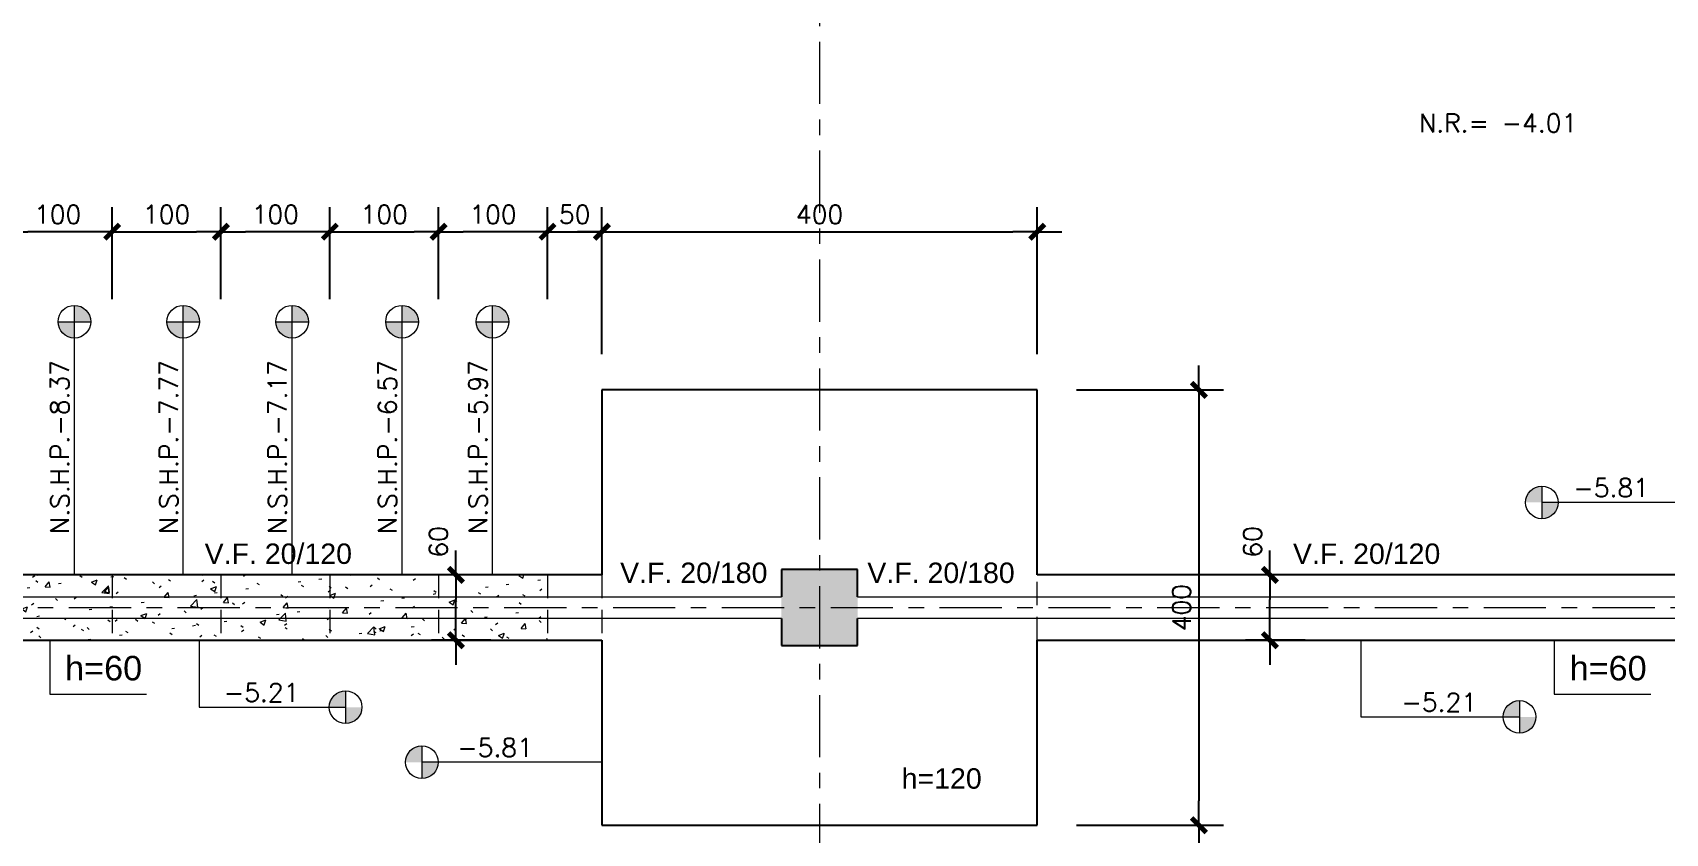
# Model space of a CAD drawing. Extents: x -4 to 6083, y -4 to 8618.
# Drawn here: x 2079 to 3579, y 5313 to 6048 of the extents above; entities that cross this region are included whole.
import ezdxf

# ---------------------------------------------------------------- set-up
doc = ezdxf.new("R2010")
doc.units = 0
doc.header["$LTSCALE"] = 45
doc.header["$MEASUREMENT"] = 0
doc.linetypes.add('Grid Line', pattern=[2.2225, 1.27, -0.3175, 0.3175, -0.3175])
doc.linetypes.add('RLE-PROYECCION', pattern=[0.71438, 0.47625, -0.23813])
doc.layers.get('0').update_dxf_attribs({"linetype": 'CONTINUOUS'})
for name, color, linetype, lineweight in [('A-GENM', 6, 'CONTINUOUS', 15), ('RLE-EJES', 1, 'Grid Line', 9), ('RLE-FUNDACION', 6, 'CONTINUOUS', 25), ('RLE-MURO', 5, 'CONTINUOUS', 25), ('RLE-NIVELES', 3, 'CONTINUOUS', 9), ('RLE-PROYECCION', 2, 'RLE-PROYECCION', 15), ('RLE-SOLID', 252, 'CONTINUOUS', 15), ('RLE-TEXTO-1', 9, 'CONTINUOUS', 9), ('RLE-VIGA', 3, 'CONTINUOUS', 15)]:
    doc.layers.add(name, color=color, linetype=linetype, lineweight=lineweight)
doc.layers.add('RLA-COTAS1', color=2, linetype='CONTINUOUS')
doc.styles.add('Arial_2', font='arial.ttf', dxfattribs={"height": 18.75})
doc.styles.add('Arial_3', font='arial.ttf', dxfattribs={"height": 16.875})
doc.styles.add('ROMANS', font='ROMANS.shx', dxfattribs={"height": 16.875})
doc.dimstyles.new('ING-75', dxfattribs={"dimscale": 75, "dimtxt": 0.27, "dimasz": 0.3, "dimexe": 0, "dimexo": 0, "dimgap": 0.1, "dimtad": 1, "dimdec": 1, "dimzin": 12, "dimdsep": 46, "dimtxsty": 'ROMANS', "dimblk": 'TICK1', "dimblk1": 'TICK1', "dimblk2": 'TICK1', "dimcen": 0.09, "dimclrd": 2, "dimclre": 1, "dimclrt": 3, "dimadec": 0, "dimazin": 0, "dimtfac": 1, "dimtdec": 0, "dimtix": 1, "dimtmove": 2, "dimatfit": 3, "dimldrblk": 'TICK1', "dimfxl": 0, "dimfxlon": 1, "dimtolj": 1, "dimtzin": 0, "dimarcsym": 0})

# ---------------------------------------------------------------- blocks, each defined once
blk = doc.blocks.new('TICK1')
at = {"color": 2}
for points in [[(0, 0), (-1, 0)], [(0, 0), (1, 0)]]:
    blk.add_lwpolyline(points, dxfattribs=at)
at = {"color": 2, "const_width": 0.2}
blk.add_lwpolyline([(-0.3, -0.3), (0.3, 0.3)], dxfattribs=at)
blk = doc.blocks.new('*D76')
at = {"layer": 'RLA-COTAS1', "color": 1, "lineweight": -2, "transparency": 16777216}
for p, q in [((2602.1, 5752.9), (2602.1, 5887.9)), ((3002.1, 5752.9), (3002.1, 5887.9))]:
    blk.add_line(p, q, dxfattribs=at)
at = {"layer": 'RLA-COTAS1', "color": 2, "lineweight": -2, "transparency": 16777216}
blk.add_line((2624.6, 5865.4), (2979.6, 5865.4), dxfattribs=at)
at = {"layer": 'RLA-COTAS1', "color": 2, "lineweight": -2, "transparency": 16777216, "xscale": 22.5, "yscale": 22.5, "zscale": 22.5, "rotation": 180}
blk.add_blockref('TICK1', (2602.1, 5865.4), dxfattribs=at)
at = {"layer": 'RLA-COTAS1', "color": 2, "lineweight": -2, "transparency": 16777216, "xscale": 22.5, "yscale": 22.5, "zscale": 22.5}
blk.add_blockref('TICK1', (3002.1, 5865.4), dxfattribs=at)
at = {"layer": 'RLA-COTAS1', "color": 3, "transparency": 16777216, "insert": (2802.1, 5881.3), "char_height": 16.88, "attachment_point": 5, "style": 'ROMANS'}
blk.add_mtext('\\A1;400', dxfattribs=at)
blk = doc.blocks.new('*D77')
at = {"layer": 'RLA-COTAS1', "color": 1, "lineweight": -2, "transparency": 16777216}
for p, q in [((3038.2, 5720.1), (3173.2, 5720.1)), ((3038.2, 5320.1), (3173.2, 5320.1))]:
    blk.add_line(p, q, dxfattribs=at)
at = {"layer": 'RLA-COTAS1', "color": 2, "lineweight": -2, "transparency": 16777216}
blk.add_line((3150.7, 5697.6), (3150.7, 5342.6), dxfattribs=at)
at = {"layer": 'RLA-COTAS1', "color": 2, "lineweight": -2, "transparency": 16777216, "xscale": 22.5, "yscale": 22.5, "zscale": 22.5}
for p, rotation in [((3150.7, 5720.1), 90), ((3150.7, 5320.1), 270)]:
    blk.add_blockref('TICK1', p, dxfattribs=dict(at, rotation=rotation))
at = {"layer": 'RLA-COTAS1', "color": 3, "transparency": 16777216, "insert": (3134.8, 5520.1), "char_height": 16.88, "attachment_point": 5, "rotation": 90, "style": 'ROMANS'}
blk.add_mtext('\\A1;400', dxfattribs=at)
blk = doc.blocks.new('*D158')
at = {"layer": 'RLA-COTAS1', "color": 1, "lineweight": -2, "transparency": 16777216}
for p, q in [((2500.1, 5550.1), (2445.4, 5550.1)), ((2500.1, 5490.1), (2445.4, 5490.1))]:
    blk.add_line(p, q, dxfattribs=at)
at = {"layer": 'RLA-COTAS1', "color": 2, "lineweight": -2, "transparency": 16777216}
blk.add_line((2467.9, 5512.6), (2467.9, 5527.6), dxfattribs=at)
at = {"layer": 'RLA-COTAS1', "color": 2, "lineweight": -2, "transparency": 16777216, "xscale": 22.5, "yscale": 22.5, "zscale": 22.5}
for p, rotation in [((2467.9, 5550.1), 90), ((2467.9, 5490.1), 270)]:
    blk.add_blockref('TICK1', p, dxfattribs=dict(at, rotation=rotation))
at = {"layer": 'RLA-COTAS1', "color": 3, "transparency": 16777216, "insert": (2451.9, 5580.5), "char_height": 16.88, "attachment_point": 5, "rotation": 90, "style": 'ROMANS'}
blk.add_mtext('\\A1;60', dxfattribs=at)
blk = doc.blocks.new('*D160')
at = {"layer": 'RLA-COTAS1', "color": 1, "lineweight": -2, "transparency": 16777216}
for p, q in [((3248.2, 5550.1), (3193.5, 5550.1)), ((3248.2, 5490.1), (3193.5, 5490.1))]:
    blk.add_line(p, q, dxfattribs=at)
at = {"layer": 'RLA-COTAS1', "color": 2, "lineweight": -2, "transparency": 16777216}
blk.add_line((3216, 5512.6), (3216, 5527.6), dxfattribs=at)
at = {"layer": 'RLA-COTAS1', "color": 2, "lineweight": -2, "transparency": 16777216, "xscale": 22.5, "yscale": 22.5, "zscale": 22.5}
for p, rotation in [((3216, 5550.1), 90), ((3216, 5490.1), 270)]:
    blk.add_blockref('TICK1', p, dxfattribs=dict(at, rotation=rotation))
at = {"layer": 'RLA-COTAS1', "color": 3, "transparency": 16777216, "insert": (3200, 5580.5), "char_height": 16.88, "attachment_point": 5, "rotation": 90, "style": 'ROMANS'}
blk.add_mtext('\\A1;60', dxfattribs=at)
blk = doc.blocks.new('*D172')
at = {"layer": 'RLA-COTAS1', "color": 1, "lineweight": -2, "transparency": 16777216}
for p, q in [((2052.1, 5803.3), (2052.1, 5887.9)), ((2152.1, 5803.3), (2152.1, 5887.9))]:
    blk.add_line(p, q, dxfattribs=at)
at = {"layer": 'RLA-COTAS1', "color": 2, "lineweight": -2, "transparency": 16777216}
blk.add_line((2129.6, 5865.4), (2074.6, 5865.4), dxfattribs=at)
at = {"layer": 'RLA-COTAS1', "color": 2, "lineweight": -2, "transparency": 16777216, "xscale": 22.5, "yscale": 22.5, "zscale": 22.5, "rotation": 180}
blk.add_blockref('TICK1', (2052.1, 5865.4), dxfattribs=at)
at = {"layer": 'RLA-COTAS1', "color": 2, "lineweight": -2, "transparency": 16777216, "xscale": 22.5, "yscale": 22.5, "zscale": 22.5}
blk.add_blockref('TICK1', (2152.1, 5865.4), dxfattribs=at)
at = {"layer": 'RLA-COTAS1', "color": 3, "transparency": 16777216, "insert": (2102.1, 5881.3), "char_height": 16.88, "attachment_point": 5, "style": 'ROMANS'}
blk.add_mtext('\\A1;100', dxfattribs=at)
blk = doc.blocks.new('*D173')
at = {"layer": 'RLA-COTAS1', "color": 1, "lineweight": -2, "transparency": 16777216}
for p, q in [((2152.1, 5803.3), (2152.1, 5887.9)), ((2252.1, 5803.3), (2252.1, 5887.9))]:
    blk.add_line(p, q, dxfattribs=at)
at = {"layer": 'RLA-COTAS1', "color": 2, "lineweight": -2, "transparency": 16777216}
blk.add_line((2174.6, 5865.4), (2229.6, 5865.4), dxfattribs=at)
at = {"layer": 'RLA-COTAS1', "color": 2, "lineweight": -2, "transparency": 16777216, "xscale": 22.5, "yscale": 22.5, "zscale": 22.5, "rotation": 180}
blk.add_blockref('TICK1', (2152.1, 5865.4), dxfattribs=at)
at = {"layer": 'RLA-COTAS1', "color": 2, "lineweight": -2, "transparency": 16777216, "xscale": 22.5, "yscale": 22.5, "zscale": 22.5}
blk.add_blockref('TICK1', (2252.1, 5865.4), dxfattribs=at)
at = {"layer": 'RLA-COTAS1', "color": 3, "transparency": 16777216, "insert": (2202.1, 5881.3), "char_height": 16.88, "attachment_point": 5, "style": 'ROMANS'}
blk.add_mtext('\\A1;100', dxfattribs=at)
blk = doc.blocks.new('*D174')
at = {"layer": 'RLA-COTAS1', "color": 1, "lineweight": -2, "transparency": 16777216}
for p, q in [((2252.1, 5803.3), (2252.1, 5887.9)), ((2352.1, 5803.3), (2352.1, 5887.9))]:
    blk.add_line(p, q, dxfattribs=at)
at = {"layer": 'RLA-COTAS1', "color": 2, "lineweight": -2, "transparency": 16777216}
blk.add_line((2329.6, 5865.4), (2274.6, 5865.4), dxfattribs=at)
at = {"layer": 'RLA-COTAS1', "color": 2, "lineweight": -2, "transparency": 16777216, "xscale": 22.5, "yscale": 22.5, "zscale": 22.5, "rotation": 180}
blk.add_blockref('TICK1', (2252.1, 5865.4), dxfattribs=at)
at = {"layer": 'RLA-COTAS1', "color": 2, "lineweight": -2, "transparency": 16777216, "xscale": 22.5, "yscale": 22.5, "zscale": 22.5}
blk.add_blockref('TICK1', (2352.1, 5865.4), dxfattribs=at)
at = {"layer": 'RLA-COTAS1', "color": 3, "transparency": 16777216, "insert": (2302.1, 5881.3), "char_height": 16.88, "attachment_point": 5, "style": 'ROMANS'}
blk.add_mtext('\\A1;100', dxfattribs=at)
blk = doc.blocks.new('*D175')
at = {"layer": 'RLA-COTAS1', "color": 1, "lineweight": -2, "transparency": 16777216}
for p, q in [((2352.1, 5803.3), (2352.1, 5887.9)), ((2452.1, 5803.3), (2452.1, 5887.9))]:
    blk.add_line(p, q, dxfattribs=at)
at = {"layer": 'RLA-COTAS1', "color": 2, "lineweight": -2, "transparency": 16777216}
blk.add_line((2374.6, 5865.4), (2429.6, 5865.4), dxfattribs=at)
at = {"layer": 'RLA-COTAS1', "color": 2, "lineweight": -2, "transparency": 16777216, "xscale": 22.5, "yscale": 22.5, "zscale": 22.5, "rotation": 180}
blk.add_blockref('TICK1', (2352.1, 5865.4), dxfattribs=at)
at = {"layer": 'RLA-COTAS1', "color": 2, "lineweight": -2, "transparency": 16777216, "xscale": 22.5, "yscale": 22.5, "zscale": 22.5}
blk.add_blockref('TICK1', (2452.1, 5865.4), dxfattribs=at)
at = {"layer": 'RLA-COTAS1', "color": 3, "transparency": 16777216, "insert": (2402.1, 5881.3), "char_height": 16.88, "attachment_point": 5, "style": 'ROMANS'}
blk.add_mtext('\\A1;100', dxfattribs=at)
blk = doc.blocks.new('*D176')
at = {"layer": 'RLA-COTAS1', "color": 1, "lineweight": -2, "transparency": 16777216}
for p, q in [((2452.1, 5803.3), (2452.1, 5887.9)), ((2552.1, 5803.3), (2552.1, 5887.9))]:
    blk.add_line(p, q, dxfattribs=at)
at = {"layer": 'RLA-COTAS1', "color": 2, "lineweight": -2, "transparency": 16777216}
blk.add_line((2529.6, 5865.4), (2474.6, 5865.4), dxfattribs=at)
at = {"layer": 'RLA-COTAS1', "color": 2, "lineweight": -2, "transparency": 16777216, "xscale": 22.5, "yscale": 22.5, "zscale": 22.5, "rotation": 180}
blk.add_blockref('TICK1', (2452.1, 5865.4), dxfattribs=at)
at = {"layer": 'RLA-COTAS1', "color": 2, "lineweight": -2, "transparency": 16777216, "xscale": 22.5, "yscale": 22.5, "zscale": 22.5}
blk.add_blockref('TICK1', (2552.1, 5865.4), dxfattribs=at)
at = {"layer": 'RLA-COTAS1', "color": 3, "transparency": 16777216, "insert": (2502.1, 5881.3), "char_height": 16.88, "attachment_point": 5, "style": 'ROMANS'}
blk.add_mtext('\\A1;100', dxfattribs=at)
blk = doc.blocks.new('*D177')
at = {"layer": 'RLA-COTAS1', "color": 1, "lineweight": -2, "transparency": 16777216}
for p, q in [((2552.1, 5803.3), (2552.1, 5887.9)), ((2602.1, 5752.9), (2602.1, 5887.9))]:
    blk.add_line(p, q, dxfattribs=at)
at = {"layer": 'RLA-COTAS1', "color": 2, "lineweight": -2, "transparency": 16777216}
for p, q in [((2529.6, 5865.4), (2507.1, 5865.4)), ((2552.1, 5865.4), (2602.1, 5865.4)), ((2624.6, 5865.4), (2647.1, 5865.4))]:
    blk.add_line(p, q, dxfattribs=at)
at = {"layer": 'RLA-COTAS1', "color": 2, "lineweight": -2, "transparency": 16777216, "xscale": 22.5, "yscale": 22.5, "zscale": 22.5}
blk.add_blockref('TICK1', (2552.1, 5865.4), dxfattribs=at)
at = {"layer": 'RLA-COTAS1', "color": 2, "lineweight": -2, "transparency": 16777216, "xscale": 22.5, "yscale": 22.5, "zscale": 22.5, "rotation": 180}
blk.add_blockref('TICK1', (2602.1, 5865.4), dxfattribs=at)
at = {"layer": 'RLA-COTAS1', "color": 3, "transparency": 16777216, "insert": (2577.1, 5881.3), "char_height": 16.88, "attachment_point": 5, "style": 'ROMANS'}
blk.add_mtext('\\A1;50', dxfattribs=at)

msp = doc.modelspace()

# ---------------------------------------------------------------- hatches: boundary and pattern name
at = {"layer": 'A-GENM'}
h = msp.add_hatch(dxfattribs=at)
h.set_pattern_fill('FP_1', color=1, style=0, pattern_type=2)
h.set_pattern_definition([(50, (2192.69, 4402.455), (54.6555, -4.7815), [5.715, -62.865]), (355, (2192.69, 4402.455), (-10.5728, 57.3166), [4.572, -50.292]), (100.451, (2197.245, 4402.06), (44.0828, 52.535), [4.857, -53.427]), (46.184, (2192.69, 4417.695), (81.3237, -12.613), [8.572, -94.297]), (96.636, (2199.47, 4416.644), (71.221, 74.2287), [7.286, -80.141]), (351.184, (2192.69, 4417.695), (71.2217, 74.2274), [6.858, -75.438]), (21, (2200.31, 4413.885), (45.4846, -30.6795), [5.715, -62.865]), (326, (2200.31, 4413.885), (18.5405, 55.256), [4.572, -50.292]), (71.451, (2204.1, 4411.33), (64.025, 24.5763), [4.857, -53.427]), (37.5, (2192.69, 4402.455), (0.9261, 25.36672), [2.515, -47.168, 2.515, -48.539, -50.483]), (37.5, (2192.69, 4402.455), (0.9261, 25.36672), [-100.736, 2.515, -47.968]), (7.5, (2192.69, 4402.455), (20.0456, 30.0546), [2.515, -26.594, 2.515, -46.025, -19.241]), (7.5, (2192.69, 4402.455), (20.0456, 30.0546), [-77.648, 2.515, -16.726]), (327.5, (2175.697, 4402.455), (40.6768, -1.71882), [2.515, -16.535, 2.515, -56.921, -78.867]), (327.5, (2175.697, 4402.455), (40.6768, -1.71882), [-78.486, 2.515, -76.352]), (317.5, (2168.077, 4402.455), (44.4383, 7.6279), [2.515, -22.25, 2.515, -36.957, -56.007]), (317.5, (2168.077, 4402.455), (44.4383, 7.6279), [-64.237, 2.515, -53.492])])
h.paths.add_polyline_path([(2552.065, 5490.14), (2552.065, 5550.144), (1977.448, 5550.144), (1977.448, 5490.14), (2008.178, 5490.14)])
h.paths.add_polyline_path([(1952.065, 5490.14), (1972.065, 5490.14), (1972.065, 5550.144), (1952.065, 5550.144)])
at = {"layer": 'RLE-NIVELES', "linetype": 'Continuous'}
h = msp.add_hatch(color=1, dxfattribs=at)
h.paths.add_polyline_path([(2117.419, 5782.752), (2102.419, 5782.752, 0.41421356), (2117.419, 5767.752)])
h.paths.add_polyline_path([(2132.419, 5782.752, 0.41421356), (2117.419, 5797.752), (2117.419, 5782.752)])
h = msp.add_hatch(color=1, dxfattribs=at)
h.paths.add_polyline_path([(2217.419, 5782.752), (2202.419, 5782.752, 0.41421356), (2217.419, 5767.752)])
h.paths.add_polyline_path([(2232.419, 5782.752, 0.41421356), (2217.419, 5797.752), (2217.419, 5782.752)])
h = msp.add_hatch(color=1, dxfattribs=at)
h.paths.add_polyline_path([(2317.419, 5782.752), (2302.419, 5782.752, 0.41421356), (2317.419, 5767.752)])
h.paths.add_polyline_path([(2332.419, 5782.752, 0.41421356), (2317.419, 5797.752), (2317.419, 5782.752)])
h = msp.add_hatch(color=1, dxfattribs=at)
h.paths.add_polyline_path([(2418.47, 5782.752), (2403.47, 5782.752, 0.41421356), (2418.47, 5767.752)])
h.paths.add_polyline_path([(2433.47, 5782.752, 0.41421356), (2418.47, 5797.752), (2418.47, 5782.752)])
h = msp.add_hatch(color=1, dxfattribs=at)
h.paths.add_polyline_path([(2501.645, 5782.752), (2486.645, 5782.752, 0.41421356), (2501.645, 5767.752)])
h.paths.add_polyline_path([(2516.645, 5782.752, 0.41421356), (2501.645, 5797.752), (2501.645, 5782.752)])
h = msp.add_hatch(color=1, dxfattribs=at)
h.paths.add_polyline_path([(3465.872, 5616.694), (3465.872, 5631.694, 0.41421356), (3450.872, 5616.694)])
h.paths.add_polyline_path([(3465.872, 5601.694, 0.41421356), (3480.872, 5616.694), (3465.872, 5616.694)])
h = msp.add_hatch(color=1, dxfattribs=at)
h.paths.add_polyline_path([(2366.66, 5428.609), (2366.66, 5443.609, 0.41421356), (2351.66, 5428.609)])
h.paths.add_polyline_path([(2366.66, 5413.609, 0.41421356), (2381.66, 5428.609), (2366.66, 5428.609)])
h = msp.add_hatch(color=1, dxfattribs=at)
h.paths.add_polyline_path([(3445.234, 5419.679), (3445.234, 5434.679, 0.41421356), (3430.234, 5419.679)])
h.paths.add_polyline_path([(3445.234, 5404.679, 0.41421356), (3460.234, 5419.679), (3445.234, 5419.679)])
h = msp.add_hatch(color=1, dxfattribs=at)
h.paths.add_polyline_path([(2436.706, 5378.083), (2436.706, 5393.083, 0.41421356), (2421.706, 5378.083)])
h.paths.add_polyline_path([(2436.706, 5363.083, 0.41421356), (2451.706, 5378.083), (2436.706, 5378.083)])
at = {"layer": 'RLE-SOLID'}
msp.add_hatch(color=256, dxfattribs=at).paths.add_polyline_path([(2767.065, 5485.144), (2837.065, 5485.144), (2837.065, 5555.144), (2767.065, 5555.144), (2767.065, 5510.144)], flags=0)

# ---------------------------------------------------------------- linework, layer by layer
at = {"layer": 'RLE-EJES'}
for p, q in [((2802.065, 7940.128), (2802.065, 3264.931)), ((312.065, 5520.144), (5712.081, 5520.144))]:
    msp.add_line(p, q, dxfattribs=at)
at = {"layer": 'RLE-FUNDACION'}
for p, q in [((2602.065, 5720.144), (2602.065, 5550.144)), ((3002.065, 5720.144), (2602.065, 5720.144)), ((3002.065, 5550.144), (3002.065, 5720.144)), ((2602.065, 5550.144), (1837.065, 5550.144)), ((3602.065, 5550.144), (3002.065, 5550.144)), ((1837.065, 5490.144), (2602.065, 5490.144)), ((2602.065, 5490.144), (2602.065, 5320.144)), ((3002.065, 5320.144), (3002.065, 5490.144)), ((3002.065, 5490.144), (3602.065, 5490.144)), ((2602.065, 5320.144), (3002.065, 5320.144))]:
    msp.add_line(p, q, dxfattribs=at)
at = {"layer": 'RLE-MURO'}
for p, q in [((2837.065, 5555.144), (2767.065, 5555.144)), ((2767.065, 5555.144), (2767.065, 5530.144)), ((2837.065, 5530.144), (2837.065, 5555.144)), ((2767.065, 5510.144), (2767.065, 5485.144)), ((2837.065, 5485.144), (2837.065, 5510.144)), ((2767.065, 5485.144), (2837.065, 5485.144))]:
    msp.add_line(p, q, dxfattribs=at)
at = {"layer": 'RLE-NIVELES'}
for p, q in [((2117.419, 5550.144), (2117.419, 5797.752)), ((2217.419, 5550.144), (2217.419, 5797.752)), ((2317.419, 5550.144), (2317.419, 5797.752)), ((2418.47, 5550.144), (2418.47, 5797.752)), ((2501.645, 5550.144), (2501.645, 5797.752)), ((3551.35, 5616.694), (3465.872, 5616.694)), ((3602.065, 5616.694), (3551.35, 5616.694)), ((2232.118, 5490.144), (2232.118, 5428.609)), ((3299.459, 5490.144), (3299.459, 5419.679)), ((2232.118, 5428.609), (2366.66, 5428.609)), ((3299.459, 5419.679), (3445.234, 5419.679)), ((2551.248, 5378.083), (2436.706, 5378.083)), ((2602.065, 5378.083), (2551.248, 5378.083))]:
    msp.add_line(p, q, dxfattribs=at)
at = {"layer": 'RLE-NIVELES', "color": 3}
for p, q in [((2102.419, 5782.752), (2132.419, 5782.752)), ((2202.419, 5782.752), (2232.419, 5782.752)), ((2302.419, 5782.752), (2332.419, 5782.752)), ((2403.47, 5782.752), (2433.47, 5782.752)), ((2486.645, 5782.752), (2516.645, 5782.752)), ((3465.872, 5631.694), (3465.872, 5601.694)), ((2366.66, 5443.609), (2366.66, 5413.609)), ((3445.234, 5434.679), (3445.234, 5404.679)), ((2436.706, 5393.083), (2436.706, 5363.083))]:
    msp.add_line(p, q, dxfattribs=at)
for centre in [(2117.419, 5782.752), (2217.419, 5782.752), (2317.419, 5782.752), (2418.47, 5782.752), (2501.645, 5782.752), (3465.872, 5616.694), (2366.66, 5428.609), (3445.234, 5419.679), (2436.706, 5378.083)]:
    msp.add_circle(centre, 15, dxfattribs=at)
at = {"layer": 'RLE-PROYECCION'}
for p, q in [((2152.065, 5550.144), (2152.065, 5490.144)), ((2252.065, 5550.144), (2252.065, 5490.144)), ((2352.065, 5550.144), (2352.065, 5490.144)), ((2452.065, 5550.144), (2452.065, 5490.144)), ((2552.065, 5550.144), (2552.065, 5490.144)), ((2602.065, 5550.144), (2602.065, 5490.144)), ((3002.065, 5490.144), (3002.065, 5550.144))]:
    msp.add_line(p, q, dxfattribs=at)
at = {"layer": 'RLE-TEXTO-1'}
for p, q in [((2094.736, 5490.144), (2094.736, 5440.543)), ((3477.187, 5490.144), (3477.187, 5440.543)), ((2094.736, 5440.543), (2183.578, 5440.543)), ((3477.187, 5440.543), (3566.029, 5440.543))]:
    msp.add_line(p, q, dxfattribs=at)
at = {"layer": 'RLE-VIGA'}
for p, q in [((1837.065, 5530.144), (2767.065, 5530.144)), ((2837.065, 5530.144), (3767.065, 5530.144)), ((2767.065, 5510.144), (1837.065, 5510.144)), ((3767.065, 5510.144), (2837.065, 5510.144))]:
    msp.add_line(p, q, dxfattribs=at)

# ---------------------------------------------------------------- texts
at = {"layer": 'RLE-NIVELES', "char_height": 16.875, "attachment_point": 5, "line_spacing_factor": 0.941778, "style": 'ROMANS'}
for s, insert, width in [('N.R.= -4.01', (3425.594, 5965.256), 160.68954), ('-5.81', (3529.459, 5630.168), 71.39207), ('-5.21', (2289.453, 5442.084), 97.17617), ('-5.21', (3371.516, 5433.154), 71.39207), ('-5.81', (2503.875, 5391.557), 71.39207)]:
    msp.add_mtext(s, dxfattribs=dict(at, insert=insert, width=width))
at = {"layer": 'RLE-NIVELES', "char_height": 16.875, "width": 71.39207, "attachment_point": 5, "rotation": 90, "line_spacing_factor": 0.941778, "style": 'ROMANS'}
for s, insert in [('N.S.H.P.-8.37', (2103.944, 5667.591)), ('N.S.H.P.-7.77', (2203.944, 5667.591)), ('N.S.H.P.-7.17', (2303.944, 5667.591)), ('N.S.H.P.-6.57', (2404.995, 5667.591)), ('N.S.H.P.-5.97', (2488.171, 5667.591))]:
    msp.add_mtext(s, dxfattribs=dict(at, insert=insert))
at = {"layer": 'RLE-TEXTO-1', "attachment_point": 2, "line_spacing_factor": 0.941778}
for s, insert, char_height, width, style in [('V.F. 20/120', (2304.796, 5578.978), 18.75, 162.06688, 'Arial_2'), ('V.F. 20/120', (3304.796, 5578.978), 18.75, 162.06688, 'Arial_2'), ('V.F. 20/180', (2686.559, 5561.455), 18.75, 162.06688, 'Arial_2'), ('V.F. 20/180', (2913.732, 5561.455), 18.75, 162.06688, 'Arial_2'), ('h=60', (2144.265, 5475.731), 22.5, 84.56295, 'Arial_3'), ('h=60', (3526.716, 5475.731), 22.5, 84.56295, 'Arial_3'), ('h=120', (2914.346, 5372.49), 18.75, 162.06688, 'Arial_2')]:
    msp.add_mtext(s, dxfattribs=dict(at, insert=insert, char_height=char_height, width=width, style=style))

# ---------------------------------------------------------------- dimensions: what is measured, and where the dimension line sits
at = {"layer": 'RLA-COTAS1'}
for base, p1, p2, angle, picture, middle in [((2052.065, 5865.387), (2152.065, 5803.324), (2052.065, 5803.324), 180, '*D172', (2102.065, 5881.324)), ((2252.065, 5865.387), (2352.065, 5803.324), (2252.065, 5803.324), 180, '*D174', (2302.065, 5881.324)), ((2452.065, 5865.387), (2552.065, 5803.324), (2452.065, 5803.324), 180, '*D176', (2502.065, 5881.324)), ((3150.695, 5320.144), (3038.195, 5720.144), (3038.195, 5320.144), 90, '*D77', (3134.758, 5520.144))]:
    dim = msp.add_linear_dim(base=base, p1=p1, p2=p2, angle=angle, dimstyle='ING-75', override={"dimexe": 0.3, "dimexo": 0, "dimdec": 2, "dimfxl": 1.5, "dimfxlon": 1}, dxfattribs=at)
    dim.commit()
    dim.dimension.update_dxf_attribs({"geometry": picture, "text_midpoint": middle})
for base, p1, p2, picture, middle in [((2252.065, 5865.387), (2152.065, 5803.324), (2252.065, 5803.324), '*D173', (2202.065, 5881.324)), ((2452.065, 5865.387), (2352.065, 5803.324), (2452.065, 5803.324), '*D175', (2402.065, 5881.324)), ((2602.065, 5865.387), (2552.065, 5803.324), (2602.065, 5752.887), '*D177', (2577.065, 5881.324)), ((3002.065, 5865.387), (2602.065, 5752.887), (3002.065, 5752.887), '*D76', (2802.065, 5881.324))]:
    dim = msp.add_linear_dim(base=base, p1=p1, p2=p2, dimstyle='ING-75', override={"dimexe": 0.3, "dimexo": 0, "dimdec": 2, "dimfxl": 1.5, "dimfxlon": 1}, dxfattribs=at)
    dim.commit()
    dim.dimension.update_dxf_attribs({"geometry": picture, "text_midpoint": middle})
for base, p1, p2, picture, middle in [((2467.857, 5550.144), (2500.149, 5490.144), (2500.149, 5550.144), '*D158', (2451.92, 5580.465)), ((3215.956, 5550.144), (3248.248, 5490.144), (3248.248, 5550.144), '*D160', (3200.018, 5580.465))]:
    dim = msp.add_linear_dim(base=base, p1=p1, p2=p2, angle=90, dimstyle='ING-75', override={"dimexe": 0.3, "dimdec": 2, "dimfxl": 1.5}, dxfattribs=at)
    dim.commit()
    dim.dimension.update_dxf_attribs({"geometry": picture, "text_midpoint": middle, "dimtype": 160})

doc.saveas('drawing.dxf')
